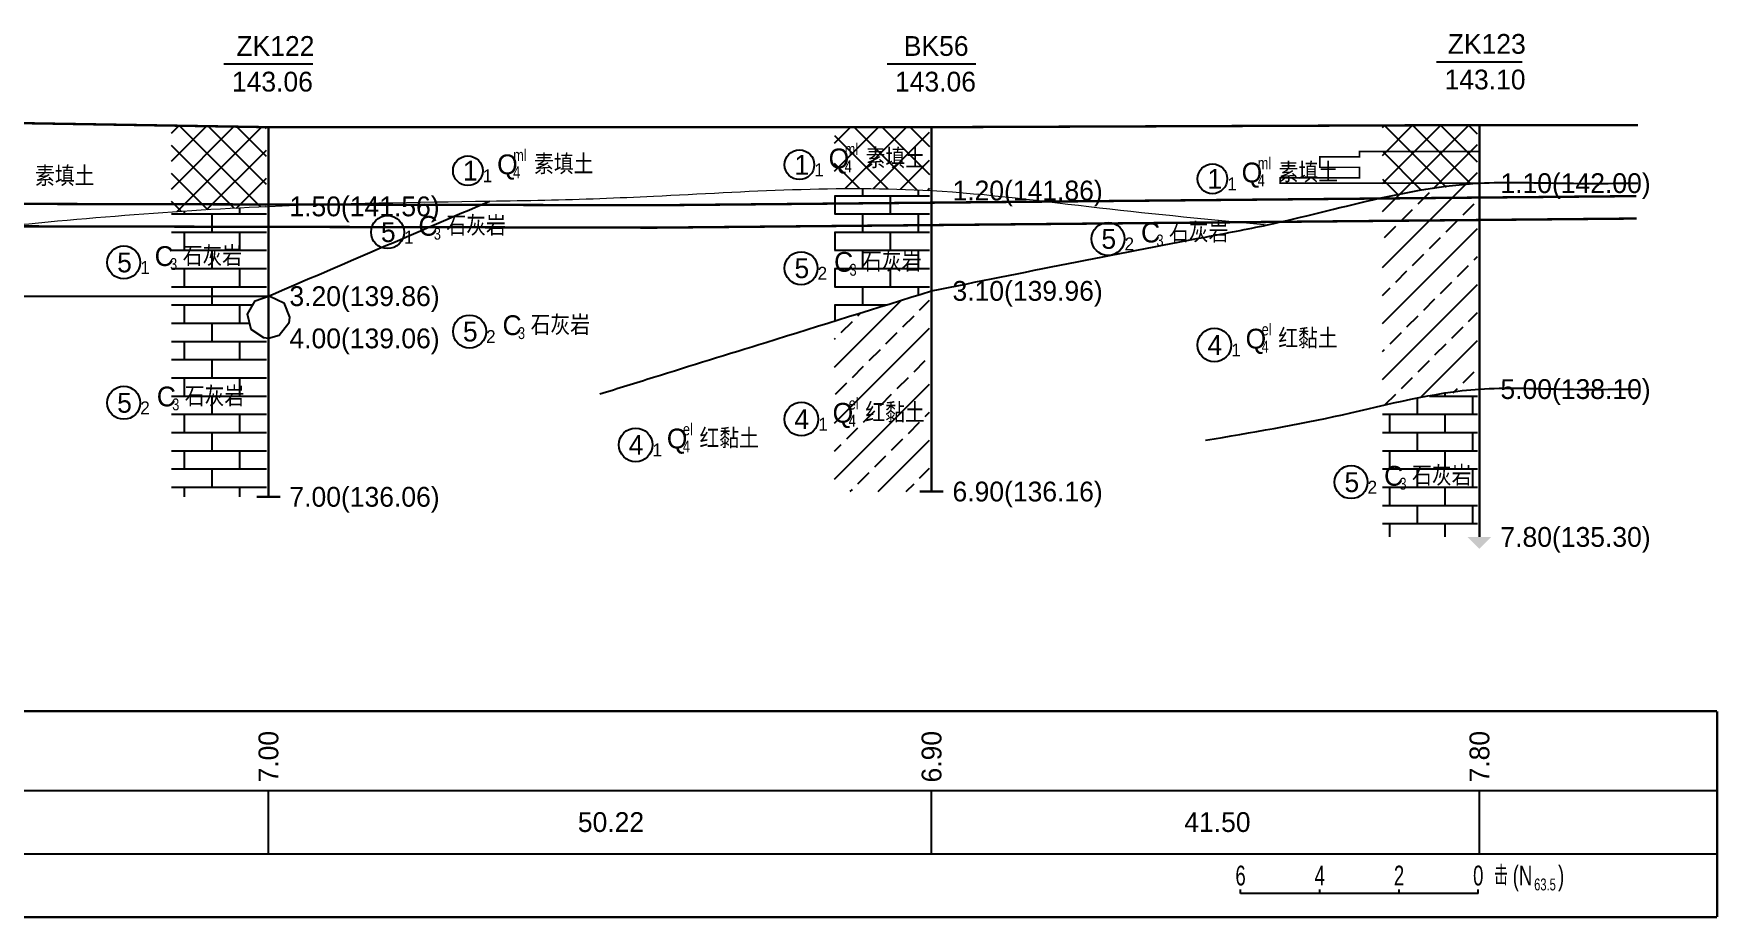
# Model space of a CAD drawing. Header units: inches. Extents: x -205 to 12199, y -11610 to -150.
# Drawn here: x 748.4 to 961.1, y -6094.9 to -5983.2 of the extents above; entities that cross this region are included whole.
import ezdxf
from ezdxf.enums import TextEntityAlignment as Align

# ---------------------------------------------------------------- set-up
doc = ezdxf.new("R2010")
doc.units = ezdxf.units.IN
doc.header["$MEASUREMENT"] = 0
for name, color, linetype in [('地质-原位曲线', 7, 'Continuous'), ('地质-地层符号', 3, 'Continuous'), ('地质-地层线', 7, 'Continuous'), ('地质-地面线', 7, 'Continuous'), ('地质-填充花纹', 4, 'Continuous'), ('地质-文字', 7, 'Continuous'), ('地质-标注栏', 7, 'Continuous'), ('地质-钻孔', 7, 'Continuous'), ('管底', 7, 'Continuous')]:
    doc.layers.add(name, color=color, linetype=linetype)
doc.styles.add('LZ_PMT_LINE', font='', dxfattribs={"height": 2})
doc.styles.add('地层编号', font='Comfont.shx', dxfattribs={"width": 0.7, "height": 2.5, "bigfont": 'Hztxt12a.shx'})
doc.styles.add('层底标注', font='Comfont.shx', dxfattribs={"width": 0.7, "height": 2.5, "bigfont": 'Hztxt12a.shx'})
doc.styles.add('岩土名称', font='Comfont.shx', dxfattribs={"width": 0.7, "height": 2.5, "bigfont": 'Hztxt12a.shx'})
doc.styles.add('时代', font='Comfont.shx', dxfattribs={"width": 0.7, "height": 2.5, "bigfont": 'Hztxt12a.shx'})
doc.styles.add('标注栏数据', font='Comfont.shx', dxfattribs={"width": 0.7, "height": 2.5, "bigfont": 'Hztxt12a.shx'})
doc.styles.add('钻孔标注', font='Comfont.shx', dxfattribs={"width": 0.7, "height": 2.5, "bigfont": 'Hztxt12a.shx'})
doc.styles.get('LZ_PMT_LINE').set_extended_font_data('SimSun')
doc.linetypes.add('bzhjcx', pattern='A,0.001,[2,XX1.shx,S=1,R=0,X=1,Y=0],-2', length=2.001)
doc.linetypes.add('rd', pattern='A,0.7,1,[1,rd.shx,S=5,R=180,X=0,Y=0],1', length=2.7)
doc.linetypes.add('swx', pattern='A,7,-1.5,["●",LZ_PMT_LINE,S=0.05,R=0,X=0,Y=0],-1.5', length=10)
pattern_1 = [(0, (-19364.5207, -6171.524), (0, 2.3), []), (90, (-19364.5207, -6171.524), (-3.5, 2.3), [2.3, -2.3])]
pattern_2 = [(45, (-19562.3925, -6171.524), (-3.5355339, 3.5355339), []), (45, (-19558.857, -6171.524), (-3.5355339, 3.5355339), [2, -1])]
pattern_3 = [(0, (-19562.3925, -6171.524), (0, 2.3), []), (90, (-19562.3925, -6171.524), (-3.5, 2.3), [2.3, -2.3])]
pattern_4 = [(45, (-19562.3925, -6171.524), (-1.76776695, 1.76776695), []), (135, (-19562.3925, -6171.524), (-1.76776695, -1.76776695), [])]

msp = doc.modelspace()

# ---------------------------------------------------------------- hatches: boundary and pattern name
at = {"layer": '地质-填充花纹', "linetype": 'Continuous'}
h = msp.add_hatch(dxfattribs=at)
h.set_pattern_fill('GKSTT', scale=0.5, style=0, pattern_type=2)
h.set_pattern_definition([(45, (-19364.5207, -6171.524), (-1.76776695, 1.76776695), []), (135, (-19364.5207, -6171.524), (-1.76776695, -1.76776695), [])])
h.paths.add_polyline_path([(777.82724, -5994.97068), (777.82724, -6004.98798), (769.27585, -6005.43966), (765.82724, -6005.66931), (765.82724, -5994.77424)])
h = msp.add_hatch(dxfattribs=at)
h.set_pattern_fill('GKSTT', scale=0.5, style=0, pattern_type=2)
h.set_pattern_definition(pattern_4)
h.paths.add_polyline_path([(861.522, -6002.96474), (856.65409, -6002.76946), (851.65449, -6002.72015), (849.522, -6002.75008), (849.522, -5994.97477), (861.522, -5994.97477)])
h = msp.add_hatch(dxfattribs=at)
h.set_pattern_fill('GKSTT', scale=0.5, style=0, pattern_type=2)
h.set_pattern_definition(pattern_4)
h.paths.add_polyline_path([(930.68184, -6002.07062), (923.66336, -6002.89154), (918.75791, -6003.85695), (918.68184, -6003.87468), (918.68184, -5994.75529), (930.68184, -5994.70901)])
h = msp.add_hatch(dxfattribs=at)
h.set_pattern_fill('GKFZNT', scale=0.5, style=0, pattern_type=2)
h.set_pattern_definition(pattern_2)
h.paths.add_polyline_path([(930.68184, -6028.07633), (923.40135, -6029.09414), (918.68184, -6030.11963), (918.68184, -6003.87468), (918.75791, -6003.85695), (923.66336, -6002.89154), (930.68184, -6002.07062)])
h = msp.add_hatch(dxfattribs=at)
h.set_pattern_fill('GKSHY', scale=0.5, style=0, pattern_type=2)
h.set_pattern_definition(pattern_3)
h.paths.add_polyline_path([(856.65409, -6002.76946), (861.522, -6002.96474), (861.522, -6015.7191), (855.17353, -6017.69127), (850.39862, -6019.17461), (849.522, -6019.44693), (849.522, -6002.75008), (851.65449, -6002.72015)])
h = msp.add_hatch(dxfattribs=at)
h.set_pattern_fill('GKSHY', scale=0.5, style=0, pattern_type=2)
h.set_pattern_definition(pattern_1)
h.paths.add_polyline_path([(777.82724, -6016.30811), (765.82724, -6016.30811), (765.82724, -6005.66931), (769.27585, -6005.43966), (777.82724, -6004.98798)])
h = msp.add_hatch(dxfattribs=at)
h.set_pattern_fill('GKSHY', scale=0.5, style=0, pattern_type=2)
h.set_pattern_definition(pattern_1)
h.paths.add_polyline_path([(777.82724, -6016.39643), (776.40211, -6016.89991), (775.43726, -6018.59845), (775.88908, -6020.49894), (777.51512, -6021.58152), (777.82724, -6021.61479), (777.82724, -6041.64144), (765.82724, -6041.64144), (765.82724, -6016.30811), (777.82724, -6016.30811)])
h = msp.add_hatch(dxfattribs=at)
h.set_pattern_fill('GKFZNT', scale=0.5, style=0, pattern_type=2)
h.set_pattern_definition(pattern_2)
h.paths.add_polyline_path([(861.522, -6040.97477), (849.522, -6040.97477), (849.522, -6019.44693), (850.39862, -6019.17461), (855.17353, -6017.69127), (861.522, -6015.7191)])
h = msp.add_hatch(dxfattribs=at)
h.set_pattern_fill('GKSHY', scale=0.5, style=0, pattern_type=2)
h.set_pattern_definition(pattern_3)
h.paths.add_polyline_path([(930.68184, -6046.70805), (918.68184, -6046.70805), (918.68184, -6030.11963), (923.40135, -6029.09414), (930.68184, -6028.07633)])

# ---------------------------------------------------------------- linework, layer by layer
at = {"layer": '地质-原位曲线', "color": 7, "linetype": 'Continuous'}
for p, q in [((900.78138, -6091.70809), (900.78138, -6091.20809)), ((930.78138, -6091.70809), (900.78138, -6091.70809)), ((910.78138, -6091.70809), (910.78138, -6091.20809)), ((920.78138, -6091.70809), (920.78138, -6091.20809)), ((930.78138, -6091.70809), (930.78138, -6091.20809))]:
    msp.add_line(p, q, dxfattribs=at)
at = {"layer": '地质-原位曲线', "color": 7, "linetype": 'Continuous', "const_width": 0.2, "flags": 128}
msp.add_lwpolyline([(930.78138, -5998.04139), (915.78138, -5998.04139), (915.78138, -5998.70804), (910.78138, -5998.70804), (910.78138, -5999.37471), (910.78138, -5999.37471), (910.78138, -6000.04139), (915.78138, -6000.04139), (915.78138, -6000.70804), (915.78138, -6000.70804), (915.78138, -6001.37471), (905.78138, -6001.37471), (905.78138, -6002.04139), (930.78138, -6002.04139)], dxfattribs=at)
at = {"layer": '地质-地层符号', "color": 7, "linetype": 'Continuous'}
for centre, major_axis in [((845.09871, -5999.72148), (0, 1.875)), ((803.25133, -6000.47036), (0, 1.875)), ((897.22692, -6001.49537), (0, 1.875)), ((793.1097, -6008.22881), (0, 2.08333)), ((884.04948, -6009.08019), (0, 2.08333)), ((759.8161, -6012.05191), (0, 2.08333)), ((845.30705, -6012.78053), (0, 2.08333)), ((803.45967, -6020.77455), (0, 2.08333)), ((897.47692, -6022.47474), (0, 2.125)), ((759.8161, -6029.77477), (0, 2.08333)), ((845.34871, -6031.83382), (0, 2.125)), ((824.42502, -6035.08382), (0, 2.125)), ((914.72572, -6039.79134), (0, 2.08333))]:
    msp.add_ellipse(centre, major_axis=major_axis, ratio=1, dxfattribs=at)
at = {"layer": '地质-地层线', "color": 7, "linetype": 'rd', "flags": 128}
msp.add_lwpolyline([(780.6377, -6019.71988), (779.4428, -6021.26526), (778.07724, -6021.64144), (777.51512, -6021.58152), (775.88908, -6020.49894), (775.43726, -6018.59845), (776.40211, -6016.89991), (778.07724, -6016.30811), (778.26587, -6016.31479), (780.02841, -6017.15707), (780.74391, -6018.97477)], close=True, dxfattribs=at)
at = {"layer": '地质-地层线', "color": 7, "linetype": 'bzhjcx', "lineweight": 0}
for points, knots in [([(826.67542, -6003.67784), (838.38667, -6003.10015), (857.22074, -6001.82122), (882.96081, -6005.27533), (897.0938, -6006.62906), (904.16029, -6007.30592)], [275.717906058, 275.717906058, 275.717906058, 275.717906058, 310.82911832, 332.133611056, 353.438103792, 353.438103792, 353.438103792, 353.438103792]), ([(552.81212, -6018.90808), (564.87756, -6016.51192), (582.11391, -6013.08882), (606.27029, -6008.73981), (630.6282, -6002.2364), (663.01929, -6008.51208), (700.99084, -6012.48492), (739.40367, -6007.77807), (774.42014, -6004.72809), (801.33013, -6004.40393), (817.52096, -6004.10473), (824.42461, -6003.78887), (826.67542, -6003.67784)], [0, 0, 0, 0, 36.88208501, 52.688692872, 73.764170021, 111.629651316, 149.495132611, 188.302797404, 227.110462197, 255.016680905, 268.969790259, 275.717906058, 275.717906058, 275.717906058, 275.717906058])]:
    msp.add_open_spline(points, degree=3, knots=knots, dxfattribs=at)
at = {"layer": '地质-地层线', "color": 7, "lineweight": 25}
for points in [[(861.772, -6015.64144), (896.35192, -6008.84141), (904.16029, -6007.30592), (930.93184, -6002.04138), (940.93184, -6002.04138), (950.93184, -6002.04138)], [(739.38831, -6016.30811), (758.73277, -6016.30811), (778.07724, -6016.30811)]]:
    msp.add_spline(points, degree=3, dxfattribs=at)
at = {"layer": '地质-地层线', "color": 7}
msp.add_spline([(778.07724, -6016.30811), (792.02637, -6010.30811), (805.9755, -6004.30811)], degree=3, dxfattribs=at)
at = {"layer": '地质-地层线', "color": 7, "lineweight": 25}
msp.add_open_spline([(826.67542, -6026.54429), (831.39989, -6025.07662), (843.09875, -6021.44234), (854.79761, -6017.80805), (861.772, -6015.64144)], degree=3, knots=[7.067994706, 7.067994706, 7.067994706, 7.067994706, 21.909538926, 43.819077851, 43.819077851, 43.819077851, 43.819077851], dxfattribs=at)
at = {"layer": '地质-地层线', "color": 7, "lineweight": 25, "start_tangent": (0.954980881, 0.296667349), "end_tangent": (0.954980881, 0.296667349)}
msp.add_spline([(819.92562, -6028.64113), (826.67542, -6026.54429)], degree=3, dxfattribs=at)
at = {"layer": '地质-地层线', "color": 7, "linetype": 'bzhjcx', "lineweight": 25}
msp.add_spline([(896.35292, -6034.50789), (913.64238, -6031.27464), (930.93184, -6028.04138), (940.93184, -6028.04138), (950.93184, -6028.04138)], degree=3, dxfattribs=at)
at = {"layer": '地质-地面线', "color": 7, "linetype": 'Continuous', "const_width": 0.3}
for points in [[(486.67542, -6000.67314), (552.81212, -5995.57475), (625.22263, -5994.84141), (700.69937, -5993.70809), (778.07724, -5994.97477), (826.67542, -5994.97477)], [(826.67542, -5994.97477), (861.772, -5994.97477), (930.93184, -5994.70805), (950.93184, -5994.70805)]]:
    msp.add_lwpolyline(points, dxfattribs=at)
at = {"layer": '地质-标注栏', "color": 7, "linetype": 'Continuous', "const_width": 0.3}
for points in [[(446.67465, -6068.70809), (836.67465, -6068.70809)], [(786.67591, -6068.70809), (960.93233, -6068.70809)], [(960.93233, -6068.70809), (960.93233, -6094.70809)], [(446.67465, -6094.70809), (836.67465, -6094.70809)], [(786.67591, -6094.70809), (960.93233, -6094.70809)]]:
    msp.add_lwpolyline(points, dxfattribs=at)
at = {"layer": '地质-标注栏', "color": 7, "linetype": 'Continuous'}
for points in [[(446.67465, -6078.70809), (836.67465, -6078.70809)], [(778.07724, -6086.70809), (778.07724, -6078.70809)], [(778.07724, -6086.70809), (778.07724, -6078.70809)], [(786.67591, -6078.70809), (960.93233, -6078.70809)], [(861.772, -6086.70809), (861.772, -6078.70809)], [(861.772, -6086.70809), (861.772, -6078.70809)], [(930.93184, -6086.70809), (930.93184, -6078.70809)], [(446.67465, -6086.70809), (836.67465, -6086.70809)], [(786.67591, -6086.70809), (960.93233, -6086.70809)]]:
    msp.add_lwpolyline(points, dxfattribs=at)
at = {"layer": '地质-钻孔', "color": 7, "linetype": 'Continuous'}
for p, q in [((772.46371, -5986.97477), (783.69028, -5986.97477)), ((856.15833, -5986.97477), (867.38489, -5986.97477)), ((925.52747, -5986.70804), (936.33606, -5986.70804))]:
    msp.add_line(p, q, dxfattribs=at)
at = {"layer": '地质-钻孔', "color": 7, "const_width": 0.3, "flags": 128}
for points in [[(778.07724, -5994.97477), (778.07724, -6041.64144)], [(861.772, -5994.97477), (861.772, -6040.97477)], [(930.93184, -5994.70805), (930.93184, -6046.70805)]]:
    msp.add_lwpolyline(points, dxfattribs=at)
at = {"layer": '地质-钻孔', "color": 7, "linetype": 'Continuous', "const_width": 0.3, "flags": 128}
for points in [[(860.272, -6040.97477), (863.272, -6040.97477)], [(776.57724, -6041.64144), (779.57724, -6041.64144)]]:
    msp.add_lwpolyline(points, dxfattribs=at)
at = {"layer": '地质-钻孔', "color": 7, "linetype": 'Continuous'}
msp.add_solid([(929.43184, -6046.70805), (932.43184, -6046.70805), (930.93184, -6048.20805)], dxfattribs=at)
at = {"layer": '管底', "linetype": 'swx', "const_width": 0.3}
for points in [[(486.6643, -6004.10245), (826.76266, -6004.8327)], [(826.73022, -6004.83282), (950.74102, -6003.67762)], [(486.65822, -6006.93244), (826.75658, -6007.66269)], [(826.75658, -6007.66269), (950.76738, -6006.5075)]]:
    msp.add_lwpolyline(points, dxfattribs=at)

# ---------------------------------------------------------------- texts
at = {"layer": '地质-原位曲线', "color": 7, "linetype": 'Continuous', "style": '标注栏数据', "width": 0.7}
for s, p in [('6', (900.78138, -6090.70809)), ('4', (910.78138, -6090.70809)), ('2', (920.78138, -6090.70809)), ('0', (930.78138, -6090.70809))]:
    msp.add_text(s, height=2.5, dxfattribs=at).set_placement(p, align=Align.CENTER)
for s, height, p in [('击', 2.5, (932.78138, -6090.70809)), ('(N', 2.5, (935.13138, -6090.70809)), ('63.5', 1.5, (937.83971, -6091.33309)), (')', 2.5, (940.85471, -6090.70809))]:
    msp.add_text(s, height=height, dxfattribs=at).set_placement(p)
at = {"layer": '地质-地层符号', "color": 7, "linetype": 'Continuous'}
for s, height, style, p in [('Q', 2.5, '时代', (806.93883, -6000.92036)), ('素填土', 2.5, '岩土名称', (811.6055, -6000.92036)), ('Q', 2.5, '时代', (848.78621, -6000.17148)), ('素填土', 2.5, '岩土名称', (853.45288, -6000.17148)), ('素填土', 2.5, '岩土名称', (748.61747, -6002.42478)), ('1', 2.5, '地层编号', (802.62633, -6001.72036)), ('1', 1.625, '地层编号', (805.12633, -6001.92036)), ('1', 2.5, '地层编号', (844.47371, -6000.97148)), ('1', 1.625, '地层编号', (846.97371, -6001.17148)), ('1', 2.5, '地层编号', (896.60192, -6002.74537)), ('Q', 2.5, '时代', (900.91442, -6001.94537)), ('素填土', 2.5, '岩土名称', (905.58109, -6001.94537)), ('1', 1.625, '地层编号', (899.10192, -6002.94537)), ('C', 2.5, '时代', (797.00554, -6008.67881)), ('石灰岩', 2.5, '岩土名称', (800.5472, -6008.67881)), ('石灰岩', 2.5, '岩土名称', (891.75782, -6009.53019)), ('5', 2.5, '地层编号', (792.27637, -6009.47881)), ('1', 1.625, '地层编号', (795.19304, -6009.67881)), ('5', 2.5, '地层编号', (883.21615, -6010.33019)), ('2', 1.625, '地层编号', (886.13282, -6010.53019)), ('C', 2.5, '时代', (888.21615, -6009.53019)), ('5', 2.5, '地层编号', (758.98277, -6013.30191)), ('C', 2.5, '时代', (763.71194, -6012.50191)), ('石灰岩', 2.5, '岩土名称', (767.2536, -6012.50191)), ('C', 2.5, '时代', (849.47371, -6013.23053)), ('石灰岩', 2.5, '岩土名称', (853.01538, -6013.23053)), ('1', 1.625, '地层编号', (761.89944, -6013.50191)), ('5', 2.5, '地层编号', (844.47371, -6014.03053)), ('2', 1.625, '地层编号', (847.39038, -6014.23053)), ('5', 2.5, '地层编号', (802.62633, -6022.02455)), ('C', 2.5, '时代', (807.62633, -6021.22455)), ('石灰岩', 2.5, '岩土名称', (811.168, -6021.22455)), ('2', 1.625, '地层编号', (805.543, -6022.22455)), ('4', 2.5, '地层编号', (896.60192, -6023.72474)), ('Q', 2.5, '时代', (901.41442, -6022.92474)), ('红黏土', 2.5, '岩土名称', (905.53942, -6022.92474)), ('1', 1.625, '地层编号', (899.60192, -6023.92474)), ('C', 2.5, '时代', (763.98277, -6030.22477)), ('石灰岩', 2.5, '岩土名称', (767.52444, -6030.22477)), ('5', 2.5, '地层编号', (758.98277, -6031.02477)), ('2', 1.625, '地层编号', (761.89944, -6031.22477)), ('Q', 2.5, '时代', (849.28621, -6032.28382)), ('红黏土', 2.5, '岩土名称', (853.41121, -6032.28382)), ('4', 2.5, '地层编号', (844.47371, -6033.08382)), ('1', 1.625, '地层编号', (847.47371, -6033.28382)), ('4', 2.5, '地层编号', (823.55002, -6036.33382)), ('Q', 2.5, '时代', (828.36252, -6035.53382)), ('红黏土', 2.5, '岩土名称', (832.48752, -6035.53382)), ('1', 1.625, '地层编号', (826.55002, -6036.53382)), ('5', 2.5, '地层编号', (913.89238, -6041.04134)), ('C', 2.5, '时代', (918.89238, -6040.24134)), ('石灰岩', 2.5, '岩土名称', (922.43405, -6040.24134)), ('2', 1.625, '地层编号', (916.80905, -6041.24134))]:
    msp.add_text(s, height=height, dxfattribs=dict(at, style=style)).set_placement(p)
at = {"layer": '地质-地层符号', "color": 7, "linetype": 'Continuous', "style": '时代', "width": 0.8}
for s, p in [('ml', (808.97217, -5999.25369)), ('ml', (850.81955, -5998.50482)), ('4', (808.97217, -6001.42036)), ('4', (850.81955, -6000.67148)), ('ml', (902.94776, -6000.2787)), ('4', (902.94776, -6002.44537)), ('3', (798.95554, -6009.17881)), ('3', (890.16615, -6010.03019)), ('3', (765.66194, -6013.00191)), ('3', (851.42371, -6013.73053)), ('el', (903.44776, -6021.25808)), ('3', (809.57633, -6021.72455)), ('4', (903.44776, -6023.42474)), ('3', (765.93277, -6030.72477)), ('el', (851.31955, -6030.61715)), ('el', (830.39586, -6033.86715)), ('4', (851.31955, -6032.78382)), ('4', (830.39586, -6036.03382)), ('3', (920.84238, -6040.74134))]:
    msp.add_text(s, height=1.5, dxfattribs=at).set_placement(p)
at = {"layer": '地质-文字', "color": 7, "linetype": 'Continuous', "style": '层底标注'}
for s, p in [('1.20(141.86)', (864.422, -6004.22477)), ('1.10(142.00)', (933.58184, -6003.29138)), ('1.50(141.56)', (780.72724, -6006.22477)), ('3.20(139.86)', (780.72724, -6017.55811)), ('3.10(139.96)', (864.422, -6016.89144)), ('4.00(139.06)', (780.72724, -6022.89144)), ('5.00(138.10)', (933.58184, -6029.29138)), ('7.00(136.06)', (780.72724, -6042.89144)), ('6.90(136.16)', (864.422, -6042.22477)), ('7.80(135.30)', (933.58184, -6047.95805))]:
    msp.add_text(s, height=2.5, dxfattribs=at).set_placement(p)
at = {"layer": '地质-标注栏', "color": 7, "linetype": 'Continuous', "style": '标注栏数据'}
for s, p in [('7.00', (779.32724, -6077.70809)), ('6.90', (863.022, -6077.70809)), ('7.80', (932.18184, -6077.70809))]:
    msp.add_text(s, height=2.5, rotation=90.0000025, dxfattribs=at).set_placement(p)
for s, p in [('50.22', (817.13296, -6083.95809)), ('41.50', (893.67692, -6083.95809))]:
    msp.add_text(s, height=2.5, dxfattribs=at).set_placement(p)
at = {"layer": '地质-钻孔', "color": 7, "linetype": 'Continuous', "style": '钻孔标注'}
for s, p in [('ZK122', (774.03557, -5985.97477)), ('BK56', (858.272, -5985.97477)), ('ZK123', (926.93184, -5985.70805)), ('143.10', (926.52708, -5990.20805)), ('143.06', (773.46415, -5990.47477)), ('143.06', (857.15891, -5990.47477))]:
    msp.add_text(s, height=2.5, dxfattribs=at).set_placement(p)

doc.saveas('drawing.dxf')
